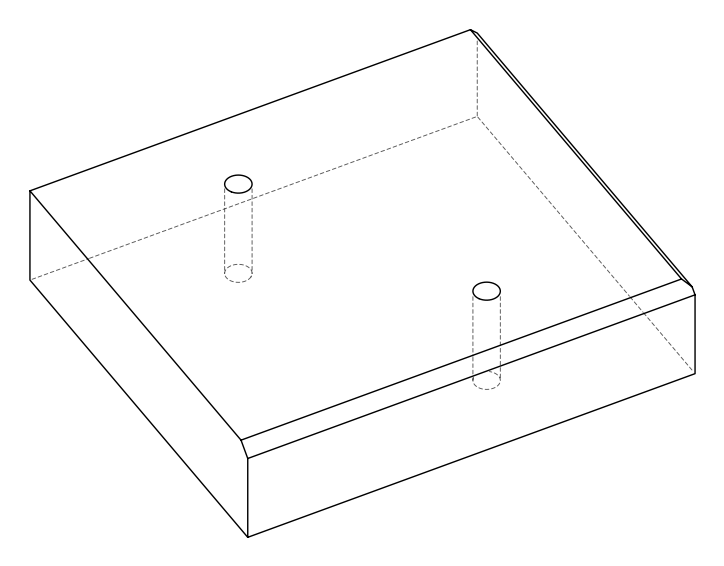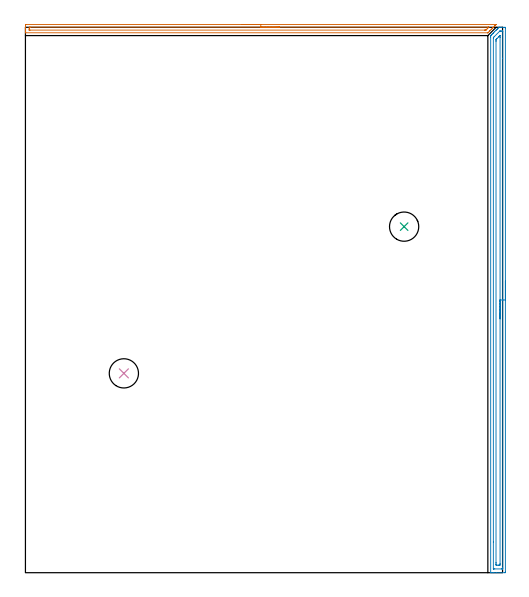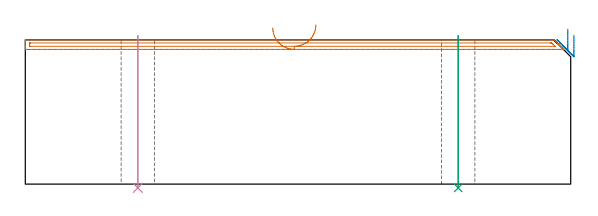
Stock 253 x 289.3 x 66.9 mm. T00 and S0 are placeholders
(PLAN: 4 operations, 1 tool changes, 11.8 min)
(1 AREA_MILL | FG_CHAMFER_SURFACE | UGT0205_001 | 4.13 min | 2444 mm3)
(2 AREA_MILL_1 | FG_CHAMFER_SURFACE_1 | UGT0205_001 | 7.13 min | 8750 mm3)
(3 INDEXABLE_INSERT_DRILL_THROUGH_HOLE_FROM_SOLID | STEP1HOLE | NXT0302_002 | 0.28 min | 12606 mm3)
(4 INDEXABLE_INSERT_DRILL_THROUGH_HOLE_FROM_SOLID_1 | STEP1HOLE_1 | NXT0302_002 | 0.28 min | 12609 mm3)
(TOOL UGT0205_001 | Chamfer Mill 20 x 3 x 45 deg. | D20 FL50 Z2)
(TOOL NXT0302_002 | Index. Insert Drill 15.5mm [880-D1550L20-05] | D15.5 PA176 FL78 Z2)
(OP 1 AREA_MILL)
G17 G21 G94 G90
T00 M6
G54
G17 G0 G90 X114.8 Y290.7 S1061 M3
G43 Z76.9 H0
Z72.5
G94 G1 X114.838 Z71.628 F250.
X114.952 Z70.763
X115.141 Z69.912
X115.403 Z69.08
X115.737 Z68.274
X116.14 Z67.5
X116.608 Z66.764
X117.14 Z66.072
X117.729 Z65.429
X118.372 Z64.839
X119.064 Z64.308
X119.8 Z63.84
X120.574 Z63.437
X121.38 Z63.103
X122.212 Z62.841
X123.064 Z62.652
X123.928 Z62.538
X124.8 Z62.5
X249.577
X249.583 Y290.695 Z62.504
X249.577 Y290.679 Z62.52
X249.528 Y290.627 Z62.572
X249.279 Y290.378 Z62.819
X249.162 Y290.261 Z62.936
X248.981 Y290.081 Z63.118
X248.827 Y289.927 Z63.273
X248.722 Y289.821 Z63.377
X248.684 Y289.783 Z63.415
X247.982 Y289.082 Z64.117
X247.842 Y288.94 Z64.257
X247.79 Y288.889 Z64.309
X247.138 Y288.238 Z64.962
X246.961 Y288.06 Z65.137
X246.301 Y287.401 Z65.799
X246.081 Y287.179 Z66.017
X245.45 Y286.55 Z66.65
X245.408 Y286.507 Z66.692
X245.201 Y286.299 Z66.894
X245.199
X244.961 Y286.3 Z66.9
X0.172
X0.004 Y286.299 Z66.891
X0.
Y286.638 Z66.562
Y286.942 Z66.258
Y287.619 Z65.575
Y288.839 Z64.358
Y289.381 Z63.814
Y289.99 Z63.205
X0.003 Y290.261 Z62.934
X0.01 Y290.691 Z62.505
X0.178 Y290.695 Z62.502
X0.619 Y290.7 Z62.5
X124.8
Y289.286 Z63.914
X245.408 Y289.285 Z63.915
X245.506 Y289.284 Z63.916
X245.672 Y289.279 Z63.921
X245.713 Y289.272 Z63.928
X245.703 Y289.261 Z63.939
X245.619 Y289.172 Z64.028
X245.504 Y289.054 Z64.146
X245.408 Y288.957 Z64.243
X244.734 Y288.284 Z64.916
X244.514 Y288.064 Z65.136
X244.289 Y287.842 Z65.358
X244.19 Y287.748 Z65.452
X244.162 Y287.724 Z65.476
X244.118 Y287.721 Z65.479
X244.02 Y287.718 Z65.482
X243.621 Y287.715 Z65.485
X243.525 Y287.714 Z65.486
X2.405 Y287.715 Z65.485
X2.308
X2.035 Y287.721 Z65.479
X2.01 Y287.722 Z65.478
X2.006 Y287.743 Z65.457
X2.002 Y287.776 Z65.424
X2.001 Y287.807 Z65.393
X2. Y288.019 Z65.181
X2.002 Y288.5 Z64.7
X2.005 Y288.895 Z64.305
X2.017 Y289.279 Z63.921
X2.405 Y289.284 Z63.916
X2.502 Y289.285 Z63.915
X124.8 Y289.286 Z63.914
X125.672 Z63.952
X126.536 Z64.066
X127.388 Z64.255
X128.22 Z64.517
X129.026 Z64.851
X129.8 Z65.254
X130.536 Z65.723
X131.228 Z66.254
X131.871 Z66.843
X132.46 Z67.486
X132.992 Z68.178
X133.46 Z68.914
X133.863 Z69.688
X134.197 Z70.494
X134.459 Z71.326
X134.648 Z72.178
X134.762 Z73.043
X134.8 Z73.914
G0 Z76.9
M5
M2
(OP 2 AREA_MILL_1)
G17 G21 G94 G90
T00 M6
G54
G17 G0 G90 X254.5 Y154.6 S1061 M3
G43 Z76.9 H0
Z69.1
G94 G1 Y154.562 Z68.228 F250.
Y154.448 Z67.364
Y154.259 Z66.512
Y153.997 Z65.68
Y153.663 Z64.874
Y153.26 Z64.1
Y152.792 Z63.364
Y152.26 Z62.672
Y151.671 Z62.029
Y151.028 Z61.44
Y150.336 Z60.909
Y149.6 Z60.44
Y148.826 Z60.037
Y148.02 Z59.703
Y147.188 Z59.441
Y146.336 Z59.252
Y145.472 Z59.138
Y144.6 Z59.1
X254.499 Y0.63 Z59.101
X254.497 Y0.234 Z59.102
X254.492 Y0.01 Z59.105
X254.109 Y0. Z59.489
X249.723 Z63.872
X248.328 Z65.268
X247.969 Z65.626
X247.02 Z66.579
X246.858 Y0.002 Z66.734
X246.702 Y0.01 Z66.889
X246.7 Y0.183 Z66.9
Y284.099
X246.703 Y284.795 Z66.888
X246.889 Y284.989 Z66.711
X247.091 Y285.192 Z66.507
X247.19 Y285.291 Z66.408
X247.53 Y285.631 Z66.067
X247.644 Y285.744 Z65.956
X247.787 Y285.887 Z65.813
X247.969 Y286.07 Z65.629
X248.084 Y286.185 Z65.513
X248.681 Y286.781 Z64.918
X248.846 Y286.947 Z64.751
X249.575 Y287.676 Z64.024
X249.723 Y287.824 Z63.874
X250.133 Y288.233 Z63.467
X250.172 Y288.272 Z63.428
X250.469 Y288.57 Z63.13
X250.6 Y288.702 Z62.996
X251.067 Y289.166 Z62.533
X251.11 Y289.199 Z62.488
X251.477 Y289.2 Z62.121
X251.577 Z62.021
X252.354 Z61.241
X253.591 Z60.006
X254.109 Y289.195 Z59.486
X254.491 Y289.19 Z59.104
X254.496 Y288.965 Z59.101
X254.499 Y288.57
X254.5 Y144.6 Z59.1
X253.086 Z60.514
Y2.567
X253.085 Y2.419 Z60.515
X253.079 Y2.047 Z60.521
X253.078 Y2.01 Z60.522
X253.011 Y2.006 Z60.589
X252.902 Y2.002 Z60.698
X252.765 Y2. Z60.835
X252.354 Z61.246
X248.846 Z64.754
X248.379 Z65.221
X248.185 Y2.004 Z65.415
X248.15 Y2.007 Z65.45
X248.121 Y2.013 Z65.479
X248.119 Y2.058 Z65.481
X248.115 Y2.269 Z65.485
X248.114 Y16.242 Z65.486
X248.115 Y283.204 Z65.485
X248.118 Y283.577 Z65.482
X248.121 Y283.759 Z65.479
X248.21 Y283.852 Z65.39
X248.449 Y284.099 Z65.151
X251.306 Y286.955 Z62.294
X251.477 Y287.121 Z62.123
X251.54 Y287.178 Z62.06
X251.594 Y287.19 Z62.006
X251.71 Y287.195 Z61.89
X251.944 Y287.199 Z61.656
X252.354 Y287.2 Z61.246
X252.821 Z60.779
X253.015 Y287.196 Z60.585
X253.05 Y287.193 Z60.55
X253.079 Y287.187 Z60.521
X253.081 Y287.142 Z60.519
X253.085 Y286.931 Z60.515
X253.086 Y272.776 Z60.514
Y144.6
X251.672 Z61.928
X251.671 Y4.904 Z61.929
X251.666 Y4.207 Z61.934
X251.664 Y4.016 Z61.936
X251.477 Y4.01 Z62.123
X250.802 Y4.001 Z62.798
X250.6 Z63.
X249.923 Y4.003 Z63.677
X249.723 Y4.01 Z63.877
X249.535 Y4.019 Z64.065
X249.532 Y4.207 Z64.068
X249.53 Y4.404 Z64.07
X249.529 Y5.101 Z64.071
X249.528 Y5.299 Z64.072
Y281.614
X249.53 Y282.31 Z64.07
X249.531 Y282.505 Z64.069
X249.535 Y282.702 Z64.065
X249.607 Y282.795 Z63.993
X249.723 Y282.919 Z63.877
X249.862 Y283.062 Z63.738
X250.004 Y283.204 Z63.596
X250.898 Y284.099 Z62.702
X251.191 Y284.39 Z62.409
X251.477 Y284.672 Z62.123
X251.639 Y284.828 Z61.961
X251.665 Y284.811 Z61.935
X251.667 Y284.799 Z61.933
X251.671 Y284.099 Z61.929
Y283.901
X251.672 Y144.6 Z61.928
Y143.728 Z61.967
Y142.864 Z62.08
Y142.012 Z62.269
Y141.18 Z62.532
Y140.374 Z62.865
Y139.6 Z63.268
Y138.864 Z63.737
Y138.172 Z64.268
Y137.529 Z64.857
Y136.94 Z65.501
Y136.408 Z66.193
Y135.94 Z66.928
Y135.537 Z67.702
Y135.203 Z68.508
Y134.941 Z69.34
Y134.752 Z70.192
Y134.638 Z71.057
Y134.6 Z71.928
G0 Z76.9
M5
M2
(OP 3 INDEXABLE_INSERT_DRILL_THROUGH_HOLE_FROM_SOLID)
G17 G21 G94 G90
T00 M6
G54
G17 G0 G90 X200.8 Y183.5 S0 M3
G43 Z76.9 H1
G94 G81 G98 Z-1.771 F250. R68.9
G80
M5
M2
(OP 4 INDEXABLE_INSERT_DRILL_THROUGH_HOLE_FROM_SOLID_1)
G17 G21 G94 G90
T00 M6
G54
G17 G0 G90 X52.2 Y105.7 S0 M3
G43 Z76.9 H1
G94 G81 G98 Z-1.771 F250. R68.9
G80
M5
M2
